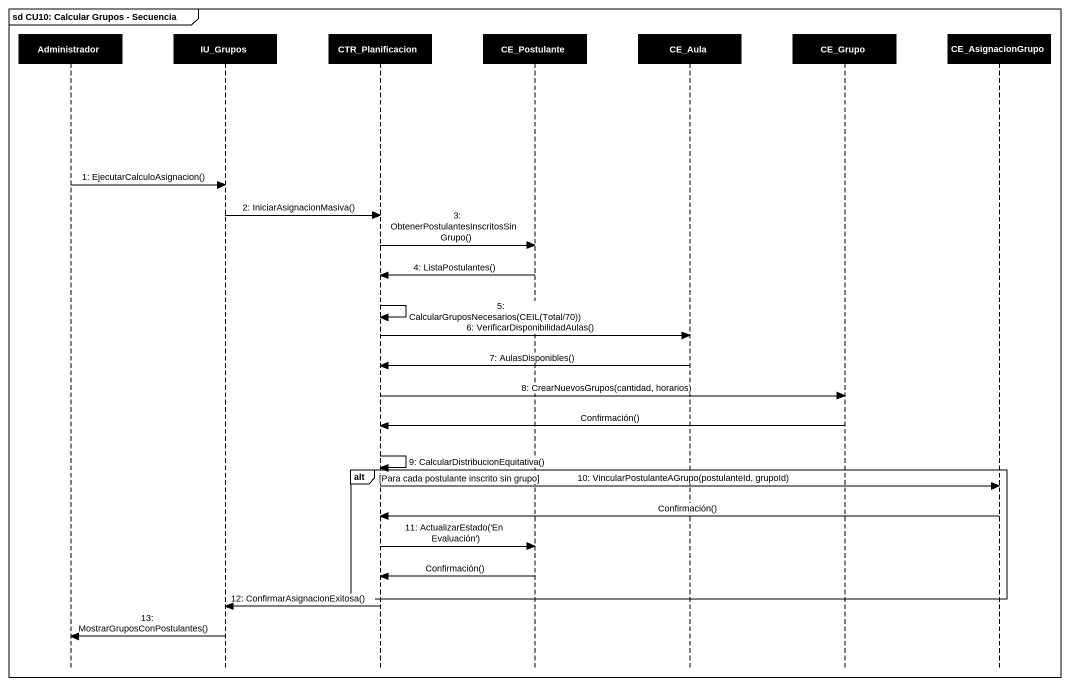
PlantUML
@startuml
mainframe sd CU10: Calcular Grupos - Secuencia
hide footbox
participant Administrador #000000
participant IU_Grupos #000000
participant CTR_Planificacion #000000
participant CE_Postulante #000000
participant CE_Aula #000000
participant CE_Grupo #000000
participant CE_AsignacionGrupo #000000

Administrador -> IU_Grupos : 1: EjecutarCalculoAsignacion()
IU_Grupos -> CTR_Planificacion : 2: IniciarAsignacionMasiva()
CTR_Planificacion -> CE_Postulante : 3: ObtenerPostulantesInscritosSinGrupo()
CE_Postulante -> CTR_Planificacion : 4: ListaPostulantes()
CTR_Planificacion -> CTR_Planificacion : 5: CalcularGruposNecesarios(CEIL(Total/70))
CTR_Planificacion -> CE_Aula : 6: VerificarDisponibilidadAulas()
CE_Aula -> CTR_Planificacion : 7: AulasDisponibles()
CTR_Planificacion -> CE_Grupo : 8: CrearNuevosGrupos(cantidad, horarios)
CE_Grupo -> CTR_Planificacion : Confirmación()
CTR_Planificacion -> CTR_Planificacion : 9: CalcularDistribucionEquitativa()
alt Para cada postulante inscrito sin grupo
  CTR_Planificacion -> CE_AsignacionGrupo : 10: VincularPostulanteAGrupo(postulanteId, grupoId)
  CE_AsignacionGrupo -> CTR_Planificacion : Confirmación()
  CTR_Planificacion -> CE_Postulante : 11: ActualizarEstado('En Evaluación')
  CE_Postulante -> CTR_Planificacion : Confirmación()
end
CTR_Planificacion -> IU_Grupos : 12: ConfirmarAsignacionExitosa()
IU_Grupos -> Administrador : 13: MostrarGruposConPostulantes()
@enduml
